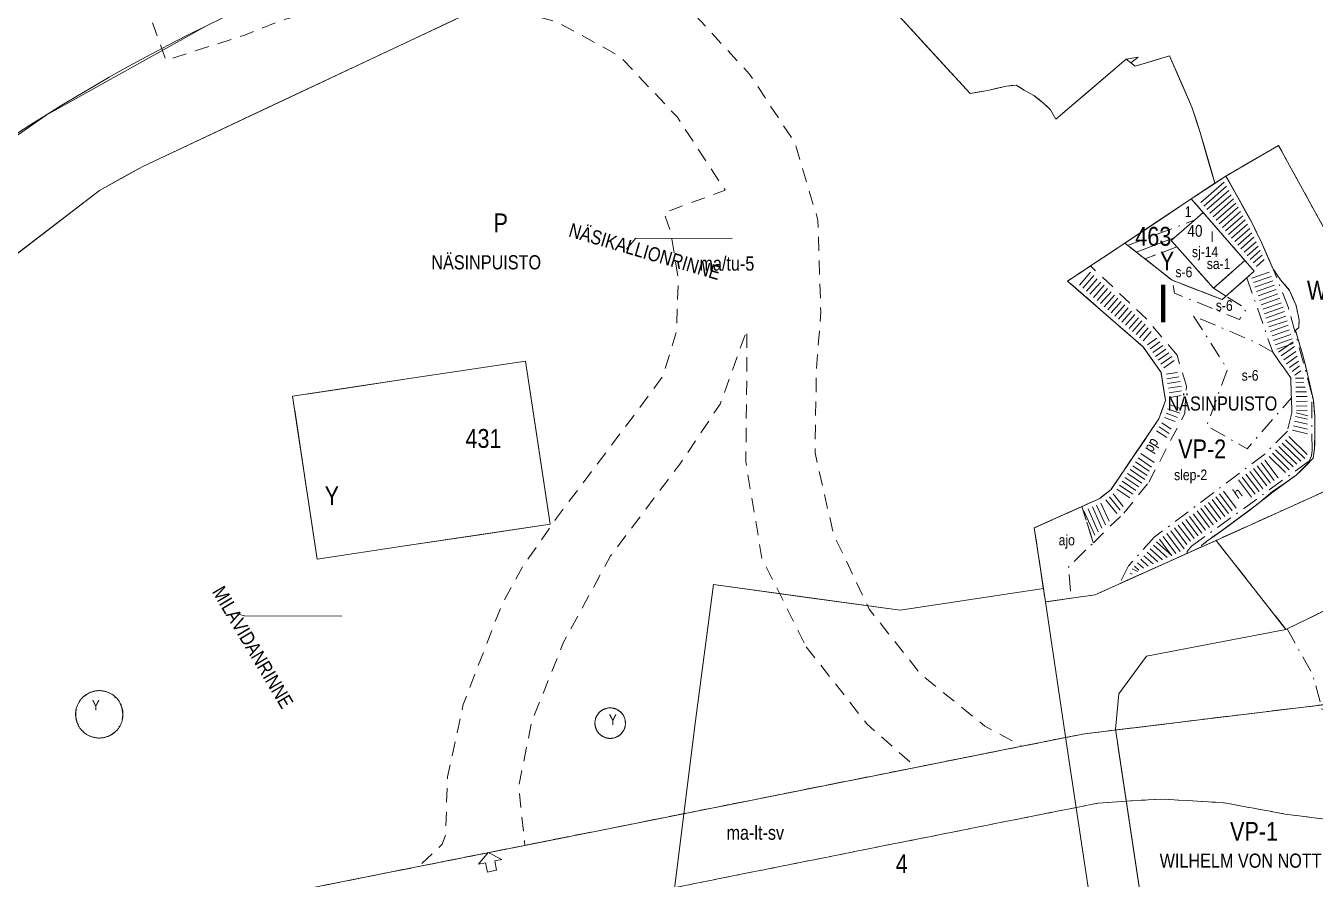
# Model space of a CAD drawing. Header units: metres. Extents: x 24485995 to 24488038, y 6819999 to 6822001.
# Drawn here: x 24486741.4 to 24487015, y 6821605.7 to 6821786.9 of the extents above; entities that cross this region are included whole.
import ezdxf

# ---------------------------------------------------------------- set-up
doc = ezdxf.new("R2010")
doc.units = ezdxf.units.M
for name, pattern in [('k10020', [0]), ('k10040', [10.3, 3.5, -1.5, 0.3, -1.5, 3.5]), ('k10050', [8, 3, -2, 3]), ('K10271', [0]), ('k10li0', [0]), ('k10rt0', [0]), ('k10vi1', [0]), ('Osoitus_AK', [0])]:
    doc.linetypes.add(name, pattern=pattern)
for name, color, linetype, lineweight in [('AK_AsemakaavaTeksti_Kadun_puistonnimi', 7, 'Continuous', 0), ('AK_AsemakaavaTeksti_Kaupunginosan_nimi', 7, 'Continuous', 0), ('AK_AsemakaavaTeksti_Korttelinumero', 7, 'Continuous', 0), ('AK_AsemakaavaViiva_Kaupunginosan_raja', 7, 'Continuous', 0), ('AK_JohdoillevarattuViiva', 7, 'Continuous', 0), ('AK_Kaavamerkinta_Kayttotarkoitusalue', 7, 'Continuous', 0), ('AK_KayttotarkoitusSymboliViiva_Liikennealueen_kuvio', 12, 'Continuous', 0), ('AK_KayttotarkoitusSymboliViiva_Rautatiealueen_kuvio', 14, 'Continuous', 0), ('AK_KayttotarkoitusSymboliViiva_Virkistysalueen_kuvio_murtoviiva', 7, 'Continuous', 0), ('AK_KayttotarkoitusViiva', 7, 'Continuous', 0), ('AK_LiikennointiSymboli_Ajoneuvoliittyma', 7, 'Continuous', 0), ('AK_LiikennointiViiva_Polkuviivoitus', 7, 'Continuous', 0), ('AK_MaanalainenkSymboli', 132, 'Continuous', 0), ('AK_MaanalainenkTeksti_Erityismaarays', 132, 'Continuous', 0), ('AK_MaanalainenkViiva_Alueenosan_raja', 132, 'Continuous', 0), ('AK_MaanalainenkViiva_Liikennealueen_kuvio', 132, 'Continuous', 0), ('AK_MaanalainenkViiva_Ohj_Alueenosan_raja', 132, 'Continuous', 0), ('AK_MuuAsemakaavaTeksti_Alueenosan_kayttotarkoitus', 7, 'Continuous', 0), ('AK_MuuAsemakaavaTeksti_Erityismaarays', 7, 'Continuous', 0), ('AK_MuuAsemakaavaViiva_alueenosan_raja', 7, 'Continuous', 0), ('AK_MuuAsemakaavaViiva_Merkinnan_Kohdistusnuoli', 7, 'Continuous', 0), ('AK_MuuAsemakaavaViiva_Ohj_alueenosan_raja', 7, 'Continuous', 0), ('AK_Poistettava_merkintä', 7, 'Continuous', 0), ('AK_RakennusalaTeksti_Kerrosala_tai_luku', 7, 'Continuous', 0), ('AK_RakennusalaTeksti_Rakennusoikeus', 7, 'Continuous', 0), ('AK_RakennusalaViiva_Rakennusalan_raja__I_', 7, 'Continuous', 0), ('AK_RakentaminenTeksti_Rakentamismaarays', 7, 'Continuous', 0), ('AK_Tontti_Sitova', 7, 'Continuous', 0), ('AK_Tonttinumero', 7, 'Continuous', 0)]:
    doc.layers.add(name, color=color, linetype=linetype, lineweight=lineweight)
doc.styles.add('ArialNarrow', font='ARIALN.TTF')

# ---------------------------------------------------------------- blocks, each defined once
blk = doc.blocks.new('K10620')
at = {"layer": 'AK_LiikennointiSymboli_Ajoneuvoliittyma', "color": 7, "linetype": 'Continuous', "lineweight": 13, "extrusion": (0, 0, -1), "flags": 128}
blk.add_lwpolyline([(0, 4), (-1, 4), (-1, 2), (-2.5, 2), (0, 0), (2.5, 2)], dxfattribs=at)
at = {"layer": 'AK_LiikennointiSymboli_Ajoneuvoliittyma', "color": 7, "linetype": 'Continuous', "lineweight": 13, "flags": 128}
for points in [[(0, 4), (-1, 4), (-1, 2), (-2.5, 2)], [(0, 0), (2.5, 2), (1, 2), (1, 4), (-1, 4), (-1, 2), (-2.5, 2), (0, 0)]]:
    blk.add_lwpolyline(points, dxfattribs=at)

msp = doc.modelspace()

# ---------------------------------------------------------------- linework, layer by layer
at = {"layer": 'AK_AsemakaavaViiva_Kaupunginosan_raja', "linetype": 'k10020', "lineweight": 9, "flags": 128}
for points in [[(24486926.94, 6821792.59), (24486925.13, 6821790.67), (24486941.79, 6821772.56), (24486945.55, 6821773.17), (24486949.51, 6821774.11), (24486951.53, 6821774.33), (24486953.26, 6821773.27), (24486955.3, 6821772.11), (24486957.5, 6821770.37), (24486958.84, 6821769.09), (24486959.96, 6821767.09), (24486974.92, 6821779.84), (24486976.79, 6821778.33), (24486984.1, 6821780.55), (24486988.85, 6821769.67), (24486990.63, 6821764.29), (24486992.51, 6821757.57), (24486993.73, 6821753.47), (24486996.06, 6821755.02)], [(24486990.96, 6821676.29), (24486990.91, 6821676.53), (24486992.03, 6821677.47), (24486993.79, 6821678.71), (24487000.66, 6821683.7), (24487003.92, 6821686.26), (24487007.18, 6821688.81), (24487009.08, 6821690.14), (24487010.98, 6821691.47), (24487012.05, 6821692.52), (24487013.12, 6821693.58), (24487014.61, 6821695.13), (24487014.9, 6821697.23), (24487014.93, 6821698.9), (24487014.97, 6821700.58), (24487014.95, 6821702.3), (24487014.94, 6821704.02), (24487014.78, 6821705.67), (24487014.63, 6821707.33), (24487014.07, 6821709.86), (24487012.93, 6821714.77), (24487012.35, 6821717.16), (24487010.84, 6821722.24), (24487011.53, 6821722.83), (24487011.6, 6821724.42), (24487010.95, 6821727.53), (24487009.58, 6821730.72), (24487007.68, 6821733), (24487006.11, 6821735.23), (24487004.9, 6821738.01), (24487003.69, 6821740.78), (24487001.41, 6821745.44), (24486999.19, 6821749.44), (24486996.97, 6821753.45), (24486996.06, 6821755.02)], [(24486990.96, 6821676.29), (24486993.98, 6821677.65)], [(24486993.98, 6821677.65), (24487008.81, 6821658.74)], [(24487008.81, 6821658.74), (24487023.24, 6821665.76), (24487046.64, 6821662.13)]]:
    msp.add_lwpolyline(points, dxfattribs=at)
at = {"layer": 'AK_JohdoillevarattuViiva', "linetype": 'Continuous', "lineweight": 5, "flags": 128}
msp.add_lwpolyline([(24486977.05, 6821738.85), (24486985.08, 6821741.88)], dxfattribs=at)
at = {"layer": 'AK_KayttotarkoitusSymboliViiva_Liikennealueen_kuvio', "linetype": 'k10li0', "lineweight": 9, "flags": 128}
msp.add_lwpolyline([(24486000, 6821425.5), (24486013.64, 6821432.86), (24486026.39, 6821439.34), (24486074.8, 6821463.81), (24486103.42, 6821474.35), (24486128.43, 6821478.08), (24486159.76, 6821481.54), (24486293.95, 6821504), (24486396.09, 6821520.99), (24486417.06, 6821526.92), (24486466.3, 6821543.03), (24486502.1, 6821560.78), (24486532.29, 6821578.99), (24486551.96, 6821590.85), (24486571.95, 6821608.72), (24486590.31, 6821626.51), (24486678.93, 6821714.91), (24486684.25, 6821720.11), (24486713.72, 6821745.61), (24486745.65, 6821767.96), (24486779.7, 6821786.92), (24486821.8, 6821807.61), (24486825.39, 6821809.37), (24486857.27, 6821830.05), (24486858.13, 6821835.47), (24486858.85, 6821840.03), (24486883.27, 6821853.63), (24486891.37, 6821858.14), (24486898.91, 6821862.34), (24486947.55, 6821888.24), (24486973.61, 6821901.12)], dxfattribs=at)
at = {"layer": 'AK_KayttotarkoitusSymboliViiva_Rautatiealueen_kuvio', "linetype": 'k10rt0', "lineweight": 9, "flags": 128}
for points in [[(24486973.7, 6821845.74), (24486938.55, 6821836.78), (24486920.72, 6821834.18), (24486912.18, 6821832.97), (24486900.85, 6821828.2), (24486884.76, 6821825.02), (24486869.56, 6821822.01), (24486849.09, 6821817.34), (24486825.39, 6821809.37), (24486821.8, 6821807.61), (24486779.7, 6821786.92), (24486745.65, 6821767.96), (24486713.72, 6821745.61), (24486684.25, 6821720.11), (24486678.93, 6821714.91), (24486590.31, 6821626.51), (24486571.95, 6821608.72), (24486551.96, 6821590.85), (24486532.29, 6821578.99), (24486502.1, 6821560.78), (24486466.3, 6821543.03), (24486417.06, 6821526.92), (24486396.09, 6821520.99), (24486293.95, 6821504), (24486159.76, 6821481.54), (24486128.43, 6821478.08), (24486103.42, 6821474.35), (24486074.8, 6821463.81), (24486026.39, 6821439.34), (24486013.64, 6821432.86), (24486000, 6821425.5)], [(24486005.99, 6821388.56), (24486010.04, 6821390.92), (24486024.96, 6821399.62), (24486023.84, 6821401.64), (24486054.41, 6821418.71), (24486086.96, 6821436.88), (24486131.08, 6821452.76), (24486158.37, 6821459.76), (24486200.61, 6821468.84), (24486278.07, 6821477.12), (24486359.02, 6821493.4), (24486401.29, 6821501.9), (24486425.53, 6821508.19), (24486468.82, 6821521.22), (24486475.52, 6821523.24), (24486515.4, 6821541.25), (24486514.25, 6821545.71), (24486520.1, 6821549.51), (24486546.33, 6821566.38), (24486550.86, 6821569.3), (24486566.1, 6821579.11), (24486567.98, 6821580.74), (24486585.54, 6821595.99), (24486602.26, 6821610.52), (24486654.72, 6821664.05), (24486688.28, 6821696.48), (24486716.53, 6821720.86), (24486757.01, 6821751.97), (24486766.05, 6821756.98), (24486821.8, 6821783.23), (24486839.63, 6821791.63), (24486894.17, 6821804.32), (24486913.05, 6821808.71), (24486973.74, 6821820.32)]]:
    msp.add_lwpolyline(points, dxfattribs=at)
at = {"layer": 'AK_KayttotarkoitusSymboliViiva_Virkistysalueen_kuvio_murtoviiva', "linetype": 'k10vi1', "lineweight": 9, "flags": 128}
for points in [[(24486604.22, 6821608.25), (24486632.16, 6821575.94), (24486662.06, 6821541.36), (24486673.43, 6821543.06), (24486685.97, 6821541.83), (24486753.88, 6821552.02), (24486821.79, 6821562.21), (24486874.85, 6821570.17), (24486879.11, 6821604.23), (24486883.38, 6821638.29), (24486887.34, 6821668.25), (24486907.13, 6821665.55), (24486926.92, 6821662.84), (24486957.33, 6821667.41), (24486956.36, 6821673.85), (24486955.39, 6821680.28), (24486962.34, 6821683.41), (24486969.29, 6821686.54), (24486970.49, 6821687.51), (24486971.69, 6821688.47), (24486976.77, 6821695.96), (24486981.85, 6821703.45), (24486982.56, 6821705.38), (24486983.26, 6821707.32), (24486982.78, 6821710.32), (24486982.3, 6821713.33), (24486980.4, 6821716.02), (24486978.5, 6821718.72), (24486970.49, 6821725.71), (24486962.48, 6821732.71), (24486968.54, 6821736.74), (24486974.61, 6821740.77), (24486981.66, 6821745.45), (24486988.72, 6821750.14), (24486993.73, 6821753.47), (24486993.12, 6821755.52), (24486991.57, 6821760.93), (24486990.63, 6821764.29), (24486989.74, 6821766.98), (24486988.85, 6821769.67), (24486986.47, 6821775.11), (24486984.1, 6821780.55), (24486980.45, 6821779.44), (24486976.79, 6821778.33), (24486975.86, 6821779.08), (24486977.44, 6821780.25), (24486974.92, 6821779.84), (24486967.44, 6821773.46), (24486959.96, 6821767.09), (24486959.4, 6821768.09), (24486958.84, 6821769.09), (24486958.17, 6821769.73), (24486957.5, 6821770.37), (24486956.4, 6821771.24), (24486955.3, 6821772.11), (24486953.26, 6821773.27), (24486952.39, 6821773.8), (24486951.53, 6821774.33), (24486950.52, 6821774.22), (24486949.51, 6821774.11), (24486947.53, 6821773.64), (24486945.55, 6821773.17), (24486943.67, 6821772.87), (24486941.79, 6821772.56), (24486933.46, 6821781.61), (24486925.13, 6821790.67), (24486926.04, 6821791.63), (24486926.94, 6821792.59), (24486919.99, 6821800.65), (24486913.05, 6821808.71), (24486903.61, 6821806.52), (24486894.17, 6821804.32), (24486866.9, 6821797.97), (24486839.63, 6821791.63), (24486830.71, 6821787.43), (24486821.8, 6821783.23), (24486793.92, 6821770.1), (24486766.05, 6821756.98), (24486761.53, 6821754.47), (24486757.01, 6821751.97), (24486736.77, 6821736.41), (24486716.53, 6821720.86), (24486702.4, 6821708.67), (24486688.28, 6821696.48), (24486671.5, 6821680.26), (24486654.72, 6821664.05), (24486628.49, 6821637.28), (24486604.36, 6821612.66)], [(24486964.74, 6821730.74), (24486978.5, 6821718.72), (24486982.3, 6821713.33), (24486983.26, 6821707.32), (24486981.85, 6821703.45), (24486971.69, 6821688.47), (24486969.29, 6821686.54), (24486965.49, 6821684.83), (24486955.39, 6821680.28), (24486957.75, 6821664.58), (24486968.32, 6821666.12), (24486990.96, 6821676.29), (24486990.91, 6821676.53), (24486992.03, 6821677.47), (24486992.85, 6821678.05), (24486993.79, 6821678.71), (24487002.75, 6821685.34), (24487005.96, 6821688.06), (24487008.13, 6821689.48), (24487005.55, 6821687.53), (24487010.98, 6821691.47), (24487014.61, 6821695.13), (24487014.75, 6821696.18), (24487014.9, 6821697.23), (24487014.92, 6821698.06), (24487014.97, 6821700.58), (24487014.94, 6821704.02), (24487014.78, 6821705.67), (24487014.63, 6821707.33), (24487014.07, 6821709.86), (24487013.51, 6821712.39), (24487012.35, 6821717.16), (24487010.84, 6821722.24), (24487011.53, 6821722.83), (24487011.55, 6821723.35), (24487011.6, 6821724.42), (24487010.95, 6821727.53), (24487009.58, 6821730.72), (24487007.68, 6821733), (24487006.11, 6821735.23), (24487005.27, 6821737.16), (24487004.29, 6821739.4), (24487003.69, 6821740.78), (24487002.55, 6821743.11), (24487001.41, 6821745.44), (24487000.3, 6821747.44), (24486999.19, 6821749.44), (24486996.06, 6821755.02), (24486988.72, 6821750.14), (24487002.09, 6821734.8), (24486995.29, 6821728.77), (24486984.68, 6821732.88), (24486974.61, 6821740.77), (24486964.98, 6821734.37)], [(24486800.95, 6821708.73), (24486809.89, 6821710.07), (24486821.8, 6821711.86), (24486834.61, 6821713.78), (24486847.43, 6821715.7), (24486850.03, 6821698.4), (24486852.63, 6821681.09), (24486837.21, 6821678.78), (24486821.8, 6821676.47), (24486803.18, 6821673.68), (24486800.58, 6821690.98), (24486798.43, 6821705.32)], [(24486973.06, 6821634.58), (24486996.34, 6821479.81), (24487058.92, 6821489.49), (24487055.76, 6821509.94), (24487060.71, 6821510.7), (24487057.66, 6821530.47), (24487047.55, 6821528.91), (24487028.58, 6821535.46), (24487028.24, 6821534.45), (24487025.96, 6821535.27), (24487026.32, 6821536.24), (24487013.52, 6821540.66), (24487013.55, 6821542.33), (24487013.87, 6821563.01), (24487019.39, 6821568.22), (24487033.59, 6821581.61), (24487057.08, 6821573.07), (24487065.94, 6821587.36), (24487062.12, 6821613.74), (24487060.53, 6821619.61), (24487045.18, 6821652.74), (24487046.64, 6821662.13), (24487023.24, 6821665.76), (24487008.81, 6821658.74), (24486979.2, 6821653.08), (24486973.32, 6821645.09), (24486972.9, 6821640.53)]]:
    msp.add_lwpolyline(points, dxfattribs=at)
at = {"layer": 'AK_KayttotarkoitusViiva', "linetype": 'Continuous', "lineweight": 20, "flags": 128}
for points in [[(24486602.26, 6821610.52), (24486654.72, 6821664.05), (24486688.28, 6821696.48), (24486716.53, 6821720.86), (24486757.01, 6821751.97), (24486766.05, 6821756.98), (24486821.8, 6821783.23), (24486839.63, 6821791.63), (24486894.17, 6821804.32), (24486913.05, 6821808.71)], [(24486913.05, 6821808.71), (24486926.94, 6821792.59), (24486925.13, 6821790.67), (24486941.79, 6821772.56), (24486945.55, 6821773.17), (24486949.51, 6821774.11), (24486951.53, 6821774.33), (24486953.26, 6821773.27), (24486955.3, 6821772.11), (24486957.5, 6821770.37), (24486958.84, 6821769.09), (24486959.96, 6821767.09), (24486974.92, 6821779.84), (24486976.79, 6821778.33), (24486984.1, 6821780.55), (24486988.85, 6821769.67), (24486990.63, 6821764.29), (24486992.51, 6821757.57), (24486993.73, 6821753.47)], [(24487031.97, 6821694.82), (24487024.61, 6821729.85), (24487007.25, 6821761.52), (24486996.06, 6821755.02)], [(24486990.96, 6821676.29), (24486990.91, 6821676.53), (24486992.03, 6821677.47), (24486995.55, 6821679.96), (24487000.66, 6821683.7), (24487007.18, 6821688.81), (24487010.98, 6821691.47), (24487013.12, 6821693.58), (24487014.61, 6821695.13), (24487014.9, 6821697.23), (24487014.97, 6821700.58), (24487014.94, 6821704.02), (24487014.63, 6821707.33), (24487013.51, 6821712.39), (24487012.35, 6821717.16), (24487010.84, 6821722.24), (24487011.53, 6821722.83), (24487011.6, 6821724.42), (24487010.95, 6821727.53), (24487009.58, 6821730.72), (24487007.68, 6821733), (24487006.11, 6821735.23), (24487003.69, 6821740.78), (24487001.41, 6821745.44), (24486996.97, 6821753.45), (24486996.06, 6821755.02)], [(24486996.06, 6821755.02), (24486993.73, 6821753.47)], [(24486993.73, 6821753.47), (24486988.72, 6821750.14)], [(24486988.72, 6821750.14), (24486974.61, 6821740.77)], [(24486974.61, 6821740.77), (24486984.68, 6821732.88), (24486995.29, 6821728.77), (24487002.09, 6821734.8), (24486988.72, 6821750.14)], [(24486957.33, 6821667.41), (24486955.39, 6821680.28), (24486969.29, 6821686.54), (24486971.69, 6821688.47), (24486981.85, 6821703.45), (24486983.26, 6821707.32), (24486982.3, 6821713.33), (24486978.5, 6821718.72), (24486962.48, 6821732.71), (24486974.61, 6821740.77)], [(24486803.18, 6821673.68), (24486821.8, 6821676.47), (24486852.63, 6821681.09), (24486847.43, 6821715.7), (24486821.8, 6821711.86), (24486797.99, 6821708.28), (24486803.18, 6821673.68)], [(24486993.98, 6821677.65), (24487031.97, 6821694.82)], [(24486990.96, 6821676.29), (24486993.98, 6821677.65)], [(24486993.98, 6821677.65), (24487008.81, 6821658.74)], [(24486990.96, 6821676.29), (24486988.42, 6821675.15), (24486968.32, 6821666.12), (24486957.75, 6821664.58)], [(24486874.85, 6821570.17), (24486883.38, 6821638.29), (24486887.34, 6821668.25), (24486926.92, 6821662.84), (24486957.33, 6821667.41)], [(24486957.33, 6821667.41), (24486957.75, 6821664.58)], [(24486874.85, 6821570.17), (24486892.7, 6821572.85), (24486970.05, 6821530.98), (24486977.67, 6821532.12), (24486962.55, 6821632.64), (24486957.75, 6821664.58)], [(24487008.81, 6821658.74), (24487023.24, 6821665.76), (24487046.64, 6821662.13)], [(24486996.34, 6821479.81), (24486972.62, 6821637.54), (24486973.32, 6821645.09), (24486979.2, 6821653.08), (24487008.81, 6821658.74)]]:
    msp.add_lwpolyline(points, dxfattribs=at)
at = {"layer": 'AK_KayttotarkoitusViiva', "linetype": 'Continuous', "lineweight": 20}
msp.add_arc((24486947.31, 6821445.85), 380.03, 116.1705, 134.9281, dxfattribs=at)
at = {"layer": 'AK_LiikennointiViiva_Polkuviivoitus', "linetype": 'Continuous', "lineweight": 0, "flags": 128}
for points in [[(24486990.71, 6821749.38), (24486995.68, 6821753.72)], [(24486991.36, 6821748.63), (24486996.19, 6821752.84)], [(24486992.02, 6821747.88), (24486996.69, 6821751.94)], [(24486992.68, 6821747.12), (24486997.18, 6821751.05)], [(24486993.34, 6821746.37), (24486997.68, 6821750.15)], [(24486993.99, 6821745.61), (24486998.18, 6821749.26)], [(24486994.65, 6821744.86), (24486998.67, 6821748.37)], [(24486995.31, 6821744.11), (24486999.17, 6821747.47)], [(24486995.96, 6821743.35), (24486999.66, 6821746.58)], [(24486996.62, 6821742.6), (24487000.16, 6821745.68)], [(24486997.28, 6821741.85), (24487000.66, 6821744.79)], [(24486997.93, 6821741.09), (24487001.11, 6821743.86)], [(24486998.59, 6821740.34), (24487001.56, 6821742.93)], [(24486999.25, 6821739.58), (24487002.02, 6821742)], [(24486999.91, 6821738.83), (24487002.47, 6821741.07)], [(24487000.56, 6821738.08), (24487002.93, 6821740.14)], [(24487001.22, 6821737.32), (24487003.35, 6821739.18)], [(24487001.88, 6821736.57), (24487003.77, 6821738.22)], [(24487002.53, 6821735.82), (24487004.19, 6821737.26)], [(24486964.96, 6821731.87), (24486967.32, 6821734.57)], [(24486965.72, 6821731.21), (24486968.05, 6821733.88)], [(24486966.47, 6821730.56), (24486968.77, 6821733.19)], [(24486967.22, 6821729.9), (24486969.5, 6821732.51)], [(24487001.58, 6821733.34), (24487005.28, 6821734.63)], [(24487001.91, 6821732.4), (24487005.64, 6821733.7)], [(24487002.24, 6821731.45), (24487006.01, 6821732.77)], [(24486967.98, 6821729.24), (24486970.23, 6821731.82)], [(24486968.73, 6821728.58), (24486970.95, 6821731.13)], [(24486969.48, 6821727.92), (24486971.68, 6821730.44)], [(24486970.23, 6821727.27), (24486972.41, 6821729.75)], [(24487002.57, 6821730.51), (24487006.38, 6821731.84)], [(24487002.9, 6821729.56), (24487006.74, 6821730.91)], [(24487003.23, 6821728.62), (24487007.11, 6821729.98)], [(24486970.99, 6821726.61), (24486973.13, 6821729.07)], [(24486971.74, 6821725.95), (24486973.86, 6821728.38)], [(24486972.49, 6821725.29), (24486974.59, 6821727.69)], [(24486973.25, 6821724.63), (24486975.32, 6821727)], [(24487003.56, 6821727.68), (24487007.48, 6821729.05)], [(24487003.89, 6821726.73), (24487007.84, 6821728.11)], [(24487004.22, 6821725.79), (24487008.21, 6821727.18)], [(24486974, 6821723.98), (24486976.04, 6821726.31)], [(24486974.75, 6821723.32), (24486976.77, 6821725.63)], [(24486975.5, 6821722.66), (24486977.5, 6821724.94)], [(24486976.26, 6821722), (24486978.22, 6821724.25)], [(24487004.55, 6821724.84), (24487008.53, 6821726.23)], [(24487004.88, 6821723.9), (24487008.79, 6821725.27)], [(24487005.2, 6821722.96), (24487009.05, 6821724.3)], [(24486977.01, 6821721.34), (24486978.92, 6821723.53)], [(24486977.76, 6821720.69), (24486979.57, 6821722.75)], [(24486978.52, 6821720.03), (24486980.22, 6821721.97)], [(24487005.53, 6821722.01), (24487009.31, 6821723.33)], [(24487005.86, 6821721.07), (24487009.58, 6821722.36)], [(24487006.19, 6821720.12), (24487009.84, 6821721.4)], [(24486979.4, 6821719.17), (24486981.38, 6821720.57)], [(24486979.98, 6821718.35), (24486982.03, 6821719.8)], [(24486980.55, 6821717.53), (24486982.67, 6821719.03)], [(24487006.52, 6821719.18), (24487010.1, 6821720.43)], [(24487006.85, 6821718.24), (24487010.37, 6821719.46)], [(24487007.22, 6821717.63), (24487010.33, 6821719.82)], [(24487007.8, 6821716.81), (24487010.61, 6821718.79)], [(24486981.13, 6821716.72), (24486983.32, 6821718.26)], [(24486981.71, 6821715.9), (24486983.96, 6821717.49)], [(24486982.28, 6821715.08), (24486984.61, 6821716.72)], [(24487008.38, 6821715.99), (24487010.89, 6821717.77)], [(24487008.95, 6821715.17), (24487011.17, 6821716.74)], [(24486982.86, 6821714.27), (24486985.06, 6821715.82)], [(24486983.37, 6821712.94), (24486985.77, 6821713.32)], [(24487009.53, 6821714.36), (24487011.45, 6821715.71)], [(24487010.11, 6821713.54), (24487011.72, 6821714.68)], [(24487010.68, 6821712.72), (24487012, 6821713.66)], [(24486983.53, 6821711.95), (24486986.06, 6821712.36)], [(24486983.69, 6821710.96), (24486986.35, 6821711.39)], [(24486983.85, 6821709.97), (24486986.64, 6821710.43)], [(24487010.86, 6821712.06), (24487012.6, 6821712.1)], [(24487010.9, 6821711.17), (24487012.64, 6821711.21)], [(24486984.01, 6821708.99), (24486986.66, 6821709.41)], [(24486984.17, 6821708), (24486986.6, 6821708.39)], [(24487010.92, 6821710.17), (24487012.91, 6821710.21)], [(24487010.94, 6821709.17), (24487013.18, 6821709.22)], [(24487010.96, 6821708.17), (24487013.33, 6821708.22)], [(24486983.7, 6821705.59), (24486986.27, 6821704.66)], [(24486984.04, 6821706.53), (24486986.45, 6821705.65)], [(24487010.98, 6821707.17), (24487013.33, 6821707.22)], [(24487011, 6821706.17), (24487013.33, 6821706.22)], [(24487011.02, 6821705.17), (24487013.33, 6821705.22)], [(24486982.48, 6821702.6), (24486984.47, 6821701.25)], [(24486983.01, 6821703.72), (24486985.33, 6821702.87)], [(24486983.36, 6821704.65), (24486985.8, 6821703.76)], [(24487010.63, 6821702.97), (24487013.36, 6821702.33)], [(24487010.86, 6821703.94), (24487013.36, 6821703.36)], [(24487010.97, 6821704.7), (24487013.46, 6821704.11)], [(24486981.36, 6821700.94), (24486983.54, 6821699.46)], [(24486981.92, 6821701.77), (24486984.01, 6821700.36)], [(24487009.41, 6821699.73), (24487013.33, 6821695.91)], [(24487010.18, 6821701.02), (24487013.36, 6821700.27)], [(24487010.41, 6821701.99), (24487013.36, 6821701.3)], [(24487006.62, 6821696.87), (24487010.33, 6821693.26)], [(24487007.32, 6821697.58), (24487011.15, 6821693.85)], [(24487008.01, 6821698.3), (24487011.97, 6821694.45)], [(24487008.71, 6821699.02), (24487012.79, 6821695.04)], [(24486976.87, 6821694.32), (24486979.79, 6821692.34)], [(24486977.43, 6821695.15), (24486980.26, 6821693.23)], [(24486978.03, 6821696.08), (24486980.86, 6821694.16)], [(24487003.53, 6821694.11), (24487006.34, 6821690.38)], [(24487004.33, 6821694.71), (24487007.14, 6821690.96)], [(24487005.22, 6821695.43), (24487008.68, 6821692.06)], [(24487005.92, 6821696.15), (24487009.51, 6821692.66)], [(24486975.18, 6821691.84), (24486978.23, 6821689.78)], [(24486975.74, 6821692.67), (24486978.86, 6821690.56)], [(24486976.31, 6821693.5), (24486979.33, 6821691.45)], [(24487000.33, 6821691.7), (24487003.1, 6821688.03)], [(24487001.13, 6821692.31), (24487003.91, 6821688.61)], [(24487001.93, 6821692.91), (24487004.72, 6821689.2)], [(24487002.73, 6821693.51), (24487005.53, 6821689.79)], [(24486972.94, 6821688.53), (24486975.7, 6821686.65)], [(24486973.5, 6821689.36), (24486976.34, 6821687.43)], [(24486974.06, 6821690.19), (24486976.97, 6821688.21)], [(24486974.62, 6821691.01), (24486977.6, 6821688.99)], [(24486998.73, 6821690.5), (24487001.48, 6821686.85)], [(24486999.53, 6821691.1), (24487002.29, 6821687.44)], [(24486970.56, 6821686.28), (24486972.9, 6821683.38)], [(24486971.34, 6821686.91), (24486973.62, 6821684.08)], [(24486972.12, 6821687.54), (24486974.28, 6821684.86)], [(24486993.14, 6821686.3), (24486995.81, 6821682.74)], [(24486993.94, 6821686.9), (24486996.62, 6821683.33)], [(24486994.74, 6821687.5), (24486997.43, 6821683.91)], [(24486995.54, 6821688.1), (24486998.24, 6821684.5)], [(24486965.9, 6821683.91), (24486968.23, 6821678.74)], [(24486966.81, 6821684.32), (24486968.99, 6821679.49)], [(24486967.72, 6821684.74), (24486969.75, 6821680.23)], [(24486968.63, 6821685.15), (24486970.51, 6821680.97)], [(24486969.55, 6821685.56), (24486971.28, 6821681.71)], [(24486989.14, 6821683.29), (24486991.77, 6821679.8)], [(24486989.94, 6821683.89), (24486992.58, 6821680.39)], [(24486990.74, 6821684.49), (24486993.39, 6821680.97)], [(24486991.54, 6821685.09), (24486994.2, 6821681.56)], [(24486992.34, 6821685.69), (24486995.01, 6821682.15)], [(24486985.95, 6821680.89), (24486988.53, 6821677.45)], [(24486986.75, 6821681.49), (24486989.34, 6821678.04)], [(24486987.54, 6821682.09), (24486990.15, 6821678.62)], [(24486988.34, 6821682.69), (24486990.96, 6821679.21)], [(24486981.95, 6821677.88), (24486984.52, 6821674.47)], [(24486982.75, 6821678.48), (24486985.45, 6821674.89)], [(24486983.55, 6821679.08), (24486986.39, 6821675.31)], [(24486984.35, 6821679.68), (24486987.24, 6821675.84)], [(24486985.15, 6821680.28), (24486987.8, 6821676.76)], [(24486979.33, 6821675.13), (24486981.59, 6821673.09)], [(24486980, 6821675.87), (24486982.59, 6821673.54)], [(24486980.67, 6821676.61), (24486983.59, 6821673.98)], [(24486981.34, 6821677.36), (24486984.58, 6821674.43)], [(24486976.65, 6821672.16), (24486977.61, 6821671.3)], [(24486977.32, 6821672.9), (24486978.6, 6821671.74)], [(24486977.99, 6821673.64), (24486979.6, 6821672.19)], [(24486978.66, 6821674.39), (24486980.6, 6821672.64)], [(24486975.75, 6821670.72), (24486976.19, 6821670.5)], [(24486976.19, 6821671.61), (24486977.38, 6821671.03)]]:
    msp.add_lwpolyline(points, dxfattribs=at)
at = {"layer": 'AK_MaanalainenkViiva_Alueenosan_raja', "linetype": 'k10040', "lineweight": 5, "flags": 128}
for points in [[(24486952.76, 6821633.94), (24486966.02, 6821636.58), (24487028.3, 6821644.15), (24487095.17, 6821660.26), (24487151.01, 6821677.04), (24487205.93, 6821696.63), (24487242.9, 6821711.53), (24487248.69, 6821697.17), (24487264.68, 6821703.77), (24487318.47, 6821729.28), (24487371, 6821757.57), (24487391.87, 6821769.76), (24487412.75, 6821782.34), (24487433.93, 6821795.31), (24487569.85, 6821878.71), (24487620.54, 6821910.99), (24487758.48, 6821995.64), (24487765.61, 6822000)], [(24486000, 6821441.04), (24486006.51, 6821441.62), (24486037.68, 6821445.26), (24486068.74, 6821449.73), (24486099.77, 6821455.06), (24486440.31, 6821518.29), (24486475.16, 6821526.46), (24486665.2, 6821561.75), (24486731, 6821589.69), (24486824.72, 6821608.39), (24486847.29, 6821612.89), (24486930.27, 6821629.45), (24486952.76, 6821633.94)]]:
    msp.add_lwpolyline(points, dxfattribs=at)
at = {"layer": 'AK_MaanalainenkViiva_Liikennealueen_kuvio', "linetype": 'k10li0', "lineweight": 5, "flags": 128}
for points in [[(24487765.61, 6822000), (24487758.48, 6821995.64), (24487620.54, 6821910.99), (24487569.85, 6821878.71), (24487433.93, 6821795.31), (24487412.75, 6821782.34), (24487391.87, 6821769.76), (24487371, 6821757.57), (24487318.47, 6821729.28), (24487264.68, 6821703.77), (24487248.69, 6821697.17), (24487242.9, 6821711.53), (24487205.93, 6821696.63), (24487151.01, 6821677.04), (24487095.17, 6821660.26), (24487028.3, 6821644.15), (24486966.02, 6821636.58), (24486952.76, 6821633.94)], [(24486952.76, 6821633.94), (24486930.27, 6821629.45), (24486847.29, 6821612.89), (24486824.72, 6821608.39), (24486731, 6821589.69), (24486665.2, 6821561.75), (24486475.16, 6821526.46), (24486440.31, 6821518.29), (24486099.77, 6821455.06), (24486068.74, 6821449.73), (24486037.68, 6821445.26), (24486006.51, 6821441.62), (24486000, 6821441.04)]]:
    msp.add_lwpolyline(points, dxfattribs=at)
at = {"layer": 'AK_MaanalainenkViiva_Ohj_Alueenosan_raja', "linetype": 'k10050', "lineweight": 5, "flags": 128}
for points in [[(24486000, 6821425.97), (24486008.05, 6821426.7), (24486039.62, 6821430.38), (24486071.08, 6821434.92), (24486102.41, 6821440.3), (24486443.39, 6821503.6), (24486478.24, 6821511.77), (24486674.94, 6821548.3), (24486691.18, 6821553.21), (24486705.96, 6821561.55), (24486712.48, 6821565.79), (24486719.36, 6821569.4), (24486726.55, 6821572.35), (24486733.94, 6821574.98), (24486968.95, 6821621.87), (24486982.25, 6821622.73), (24486995.56, 6821621.94), (24487008.67, 6821619.54), (24487026, 6821617.27), (24487043.38, 6821619), (24487079.62, 6821627.51), (24487115.58, 6821637.16), (24487158.18, 6821646.89), (24487215.02, 6821667.03), (24487270.76, 6821690.06), (24487325.24, 6821715.89), (24487378.34, 6821744.48), (24487399.52, 6821756.86), (24487420.53, 6821769.52), (24487441.77, 6821782.52), (24487577.8, 6821865.99), (24487628.49, 6821898.27), (24487766.31, 6821982.85), (24487783.59, 6821993.41), (24487794.58, 6822000)], [(24486712.48, 6821565.79), (24486719.36, 6821569.4), (24486726.55, 6821572.35), (24486733.94, 6821574.98), (24486968.95, 6821621.87), (24486982.25, 6821622.73), (24486995.56, 6821621.94), (24487008.67, 6821619.54), (24487026, 6821617.27), (24487043.38, 6821619), (24487079.62, 6821627.51), (24487115.58, 6821637.16), (24487158.18, 6821646.89), (24487215.02, 6821667.03), (24487270.76, 6821690.06), (24487325.24, 6821715.89), (24487378.34, 6821744.48), (24487399.52, 6821756.86), (24487420.53, 6821769.52), (24487441.77, 6821782.52), (24487577.8, 6821865.99), (24487628.49, 6821898.27), (24487766.31, 6821982.85), (24487783.59, 6821993.41), (24487794.58, 6822000)], [(24487765.61, 6822000), (24487758.48, 6821995.64), (24487620.54, 6821910.99), (24487569.85, 6821878.71), (24487433.93, 6821795.31), (24487412.75, 6821782.34), (24487391.87, 6821769.76), (24487371, 6821757.57), (24487318.47, 6821729.28), (24487264.68, 6821703.77), (24487248.69, 6821697.17), (24487242.9, 6821711.53), (24487205.93, 6821696.63), (24487151.01, 6821677.04), (24487095.17, 6821660.26), (24487028.3, 6821644.15), (24486966.02, 6821636.58), (24486952.76, 6821633.94), (24486930.27, 6821629.45), (24486847.29, 6821612.89)], [(24486907, 6821655.06), (24486919.85, 6821638.7), (24486930.27, 6821629.45), (24486952.76, 6821633.94), (24486944.92, 6821638.22), (24486931.34, 6821649.16), (24486920.38, 6821663.03), (24486912.77, 6821678.98), (24486908.86, 6821696.26), (24486909.15, 6821713.47), (24486910.08, 6821726.19), (24486909.49, 6821745.66), (24486904.6, 6821762.02), (24486894.91, 6821776.73), (24486882.84, 6821789.83), (24486868.13, 6821799.88), (24486851.55, 6821806.39), (24486835.52, 6821808.8), (24486825.39, 6821809.37), (24486801.45, 6821800.31), (24486776.29, 6821792.82), (24486767.3, 6821790.14), (24486771.12, 6821779.6), (24486787.84, 6821784.96), (24486796.17, 6821788.29), (24486810.4, 6821791.59), (24486824.96, 6821792.7), (24486839.6, 6821791.57), (24486854.05, 6821787.78), (24486867.33, 6821780.53), (24486879.58, 6821767.58), (24486889.77, 6821752.03), (24486876.8, 6821747.19), (24486878.17, 6821743.29), (24486879.86, 6821733.28), (24486879.44, 6821721.91), (24486876.53, 6821712.41), (24486868.94, 6821702.22), (24486854.15, 6821682.59), (24486846.87, 6821672.13), (24486842.39, 6821664.02), (24486834.21, 6821642.79), (24486830.86, 6821627.43), (24486830.45, 6821615.15), (24486829.74, 6821613.12), (24486824.72, 6821608.39), (24486847.29, 6821612.89), (24486845.96, 6821625.24), (24486848.66, 6821638.92), (24486855.5, 6821656.02), (24486865.49, 6821674.37), (24486880.15, 6821693.82), (24486888.73, 6821706.6), (24486894.41, 6821722.38), (24486894.41, 6821713.97), (24486894.16, 6821694.37), (24486897.61, 6821673.79), (24486907, 6821655.06)], [(24486847.29, 6821612.89), (24486824.72, 6821608.39), (24486731, 6821589.69), (24486665.2, 6821561.75), (24486475.16, 6821526.46), (24486440.31, 6821518.29), (24486099.77, 6821455.06), (24486068.74, 6821449.73), (24486037.68, 6821445.26), (24486006.51, 6821441.62), (24486000, 6821441.04)]]:
    msp.add_lwpolyline(points, dxfattribs=at)
at = {"layer": 'AK_MuuAsemakaavaViiva_alueenosan_raja', "linetype": 'k10040', "lineweight": 5, "flags": 128}
for points in [[(24486990.91, 6821676.53), (24486990.96, 6821676.29), (24486993.98, 6821677.65), (24487031.97, 6821694.82), (24487024.61, 6821729.85), (24487007.25, 6821761.52), (24486996.06, 6821755.02), (24486996.97, 6821753.45), (24487001.41, 6821745.44), (24487003.69, 6821740.78), (24487006.11, 6821735.23), (24487007.68, 6821733), (24487009.58, 6821730.72), (24487010.95, 6821727.53), (24487011.6, 6821724.42), (24487011.53, 6821722.83), (24487010.84, 6821722.24), (24487012.35, 6821717.16), (24487013.51, 6821712.39), (24487014.63, 6821707.33), (24487014.94, 6821704.02), (24487014.97, 6821700.58), (24487014.9, 6821697.23), (24487014.61, 6821695.13), (24487013.12, 6821693.58), (24487010.98, 6821691.47), (24487007.18, 6821688.81), (24487000.66, 6821683.7), (24486995.55, 6821679.96), (24486992.03, 6821677.47), (24486990.91, 6821676.53)], [(24486955.39, 6821680.28), (24486957.33, 6821667.41), (24486957.75, 6821664.58), (24486968.32, 6821666.12), (24486988.42, 6821675.15), (24486990.96, 6821676.29), (24486990.91, 6821676.53), (24486992.03, 6821677.47), (24486995.55, 6821679.96), (24487000.66, 6821683.7), (24487007.18, 6821688.81), (24487010.98, 6821691.47), (24487013.12, 6821693.58), (24487014.61, 6821695.13), (24487014.9, 6821697.23), (24487014.97, 6821700.58), (24487014.94, 6821704.02), (24487014.63, 6821707.33), (24487013.51, 6821712.39), (24487012.35, 6821717.16), (24487010.84, 6821722.24), (24487011.53, 6821722.83), (24487011.6, 6821724.42), (24487010.95, 6821727.53), (24487009.58, 6821730.72), (24487007.68, 6821733), (24487006.11, 6821735.23), (24487003.69, 6821740.78), (24487001.41, 6821745.44), (24486996.97, 6821753.45), (24486996.06, 6821755.02), (24486988.72, 6821750.14), (24487002.09, 6821734.8), (24486995.29, 6821728.77), (24486984.68, 6821732.88), (24486974.61, 6821740.77), (24486962.48, 6821732.71), (24486978.5, 6821718.72), (24486982.3, 6821713.33), (24486983.26, 6821707.32), (24486981.85, 6821703.45), (24486971.69, 6821688.47), (24486969.29, 6821686.54), (24486955.39, 6821680.28)], [(24486996.06, 6821755.02), (24486988.72, 6821750.14)], [(24486996.97, 6821753.45), (24486996.06, 6821755.02)], [(24487001.41, 6821745.44), (24486996.97, 6821753.45)], [(24486988.72, 6821750.14), (24487002.09, 6821734.8)], [(24486985.66, 6821739.96), (24486993.43, 6821731.18), (24487000.1, 6821737.08), (24486991.24, 6821747.25), (24486989.41, 6821745.66), (24486984.44, 6821741.33), (24486985.66, 6821739.96)], [(24486985.66, 6821739.96), (24486984.44, 6821741.33), (24486989.41, 6821745.66), (24486975.21, 6821740.29), (24486978.9, 6821737.41), (24486985.66, 6821739.96)], [(24487003.69, 6821740.78), (24487001.41, 6821745.44)], [(24487006.11, 6821735.23), (24487003.69, 6821740.78)], [(24486985.66, 6821739.96), (24486978.9, 6821737.41), (24486984.68, 6821732.88), (24486995.29, 6821728.77), (24486996.11, 6821729.49), (24486993.43, 6821731.18), (24486985.66, 6821739.96)], [(24487009.34, 6821727.04), (24487006.11, 6821735.23)], [(24486996.11, 6821729.49), (24486995.29, 6821728.77), (24486984.68, 6821732.88), (24486985.18, 6821730.14), (24486998.95, 6821724.53), (24487000.37, 6821726.8), (24486996.11, 6821729.49)], [(24487002.09, 6821734.8), (24487000.5, 6821733.39)], [(24487000.5, 6821733.39), (24487006.02, 6821717.6)], [(24487014.33, 6821708.7), (24487009.34, 6821727.04)], [(24486989.21, 6821725.29), (24486996.39, 6821714), (24486991.98, 6821701.96), (24487000.57, 6821697.1), (24487009.96, 6821707.9), (24487009.88, 6821712.13), (24487006.02, 6821717.6), (24487002.41, 6821719.7), (24486989.21, 6821725.29)], [(24486993.98, 6821677.65), (24487001.4, 6821668.19), (24487008.81, 6821658.74), (24487023.24, 6821665.76), (24487038.68, 6821673.23), (24487061.47, 6821684.26), (24487099.7, 6821702.76), (24487094.81, 6821723.22), (24487044.4, 6821700.44), (24486993.98, 6821677.65)], [(24487006.02, 6821717.6), (24487009.88, 6821712.13)], [(24487009.88, 6821712.13), (24487009.96, 6821707.9)], [(24487009.96, 6821707.9), (24487010.03, 6821704.75)], [(24487014.34, 6821696.8), (24487014.33, 6821708.7)], [(24487010.03, 6821704.75), (24487009.12, 6821700.87)], [(24487009.12, 6821700.87), (24487004.37, 6821696)], [(24487014.22, 6821695.58), (24487014.34, 6821696.8)], [(24487004.37, 6821696), (24486980.85, 6821678.3)], [(24486988.77, 6821676.39), (24487013.72, 6821694.5)], [(24487013.72, 6821694.5), (24487014.22, 6821695.58)], [(24486965.49, 6821684.83), (24486955.39, 6821680.28), (24486957.33, 6821667.41), (24486957.75, 6821664.58), (24486963.22, 6821665.38), (24486962.65, 6821671.99), (24486967.94, 6821677.15), (24486965.49, 6821684.83)], [(24486980.85, 6821678.3), (24486975.38, 6821672.24)], [(24486973.53, 6821668.46), (24486987.85, 6821674.9)], [(24486987.82, 6821675.28), (24486988.77, 6821676.39)], [(24486987.85, 6821674.9), (24486987.82, 6821675.28)], [(24486975.38, 6821672.24), (24486973.53, 6821668.46)], [(24487045.29, 6821653.46), (24487046.64, 6821662.13), (24487034.94, 6821663.94), (24487023.24, 6821665.76), (24487009.05, 6821658.85)], [(24487009.05, 6821658.85), (24487011.79, 6821653.93), (24487014.53, 6821649.01), (24487016.09, 6821643.24), (24487017.65, 6821637.46), (24487026.61, 6821638.14), (24487035.58, 6821638.83), (24487036.79, 6821652.13)]]:
    msp.add_lwpolyline(points, dxfattribs=at)
at = {"layer": 'AK_MuuAsemakaavaViiva_alueenosan_raja', "linetype": 'k10040', "lineweight": 5}
for centre, radius, start, end in [((24486757, 6821640.71), 5.03, 90.0738, 269.1053), ((24486756.91, 6821640.71), 5.03, 270.0739, 89.1052), ((24486865.41, 6821638.84), 3.24, 94.9953, 274.108), ((24486865.36, 6821638.84), 3.24, 274.9953, 94.108)]:
    msp.add_arc(centre, radius, start, end, dxfattribs=at)
at = {"layer": 'AK_MuuAsemakaavaViiva_Merkinnan_Kohdistusnuoli', "linetype": 'Osoitus_AK', "lineweight": 5, "flags": 128}
msp.add_lwpolyline([(24486891.26, 6821741.78), (24486870.85, 6821741.79), (24486868.88, 6821739.46)], dxfattribs=at)
at = {"layer": 'AK_MuuAsemakaavaViiva_Merkinnan_Kohdistusnuoli', "linetype": 'Osoitus_AK', "lineweight": 5, "elevation": 0, "flags": 128}
msp.add_lwpolyline([(24486808.41, 6821661.58), (24486787.75, 6821661.61), (24486785.63, 6821662.18)], dxfattribs=at)
at = {"layer": 'AK_MuuAsemakaavaViiva_Ohj_alueenosan_raja', "linetype": 'k10050', "lineweight": 5, "flags": 128}
for points in [[(24486967.33, 6821735.93), (24486962.48, 6821732.71)], [(24486979.3, 6821724.61), (24486967.33, 6821735.93)], [(24486962.48, 6821732.71), (24486978.5, 6821718.72)], [(24486985.71, 6821716.96), (24486979.3, 6821724.61)], [(24486978.5, 6821718.72), (24486982.3, 6821713.33)], [(24486987.69, 6821710.38), (24486985.71, 6821716.96)], [(24486982.3, 6821713.33), (24486983.26, 6821707.32)], [(24486987.35, 6821704.59), (24486987.69, 6821710.38)], [(24486983.26, 6821707.32), (24486981.85, 6821703.45)], [(24486981.85, 6821703.45), (24486971.69, 6821688.47)], [(24486979.69, 6821690), (24486987.35, 6821704.59)], [(24486974.4, 6821683.45), (24486979.69, 6821690)], [(24486969.29, 6821686.54), (24486965.49, 6821684.83)], [(24486971.69, 6821688.47), (24486969.29, 6821686.54)], [(24486965.49, 6821684.83), (24486967.94, 6821677.15)], [(24486967.94, 6821677.15), (24486974.4, 6821683.45)]]:
    msp.add_lwpolyline(points, dxfattribs=at)
at = {"layer": 'AK_Poistettava_merkintä', "linetype": 'k10040', "lineweight": 0, "flags": 128}
msp.add_lwpolyline([(24487009.05, 6821658.85), (24487008.81, 6821658.74)], dxfattribs=at)
at = {"layer": 'AK_RakennusalaViiva_Rakennusalan_raja__I_', "linetype": 'K10271', "lineweight": 9, "flags": 128}
for points in [[(24486985.66, 6821739.96), (24486993.43, 6821731.18), (24487000.1, 6821737.08), (24486991.24, 6821747.25), (24486989.41, 6821745.66), (24486984.44, 6821741.33), (24486985.66, 6821739.96)], [(24486756.99, 6821645.74), (24486756.82, 6821645.74), (24486756.64, 6821645.73), (24486756.46, 6821645.72), (24486756.29, 6821645.7), (24486756.12, 6821645.67), (24486755.94, 6821645.64), (24486755.77, 6821645.6), (24486755.6, 6821645.55), (24486755.43, 6821645.5), (24486755.27, 6821645.45), (24486755.1, 6821645.39), (24486754.94, 6821645.32), (24486754.78, 6821645.25), (24486754.62, 6821645.17), (24486754.47, 6821645.08), (24486754.32, 6821644.99), (24486754.17, 6821644.9), (24486754.03, 6821644.8), (24486753.89, 6821644.69), (24486753.75, 6821644.59), (24486753.61, 6821644.47), (24486753.49, 6821644.35), (24486753.36, 6821644.23), (24486753.24, 6821644.1), (24486753.12, 6821643.97), (24486753.01, 6821643.83), (24486752.91, 6821643.69), (24486752.8, 6821643.55), (24486752.71, 6821643.4), (24486752.62, 6821643.25), (24486752.53, 6821643.1), (24486752.45, 6821642.95), (24486752.37, 6821642.79), (24486752.3, 6821642.63), (24486752.24, 6821642.46), (24486752.18, 6821642.3), (24486752.13, 6821642.13), (24486752.08, 6821641.96), (24486752.04, 6821641.79), (24486752.01, 6821641.62), (24486751.98, 6821641.44), (24486751.95, 6821641.27), (24486751.94, 6821641.09), (24486751.93, 6821640.92), (24486751.92, 6821640.74), (24486751.92, 6821640.57), (24486751.93, 6821640.39), (24486751.95, 6821640.22), (24486751.97, 6821640.04), (24486751.99, 6821639.87), (24486752.03, 6821639.7), (24486752.06, 6821639.53), (24486752.11, 6821639.36), (24486752.16, 6821639.19), (24486752.21, 6821639.02), (24486752.28, 6821638.86), (24486752.34, 6821638.69), (24486752.42, 6821638.53), (24486752.49, 6821638.38), (24486752.58, 6821638.22), (24486752.67, 6821638.07), (24486752.76, 6821637.92), (24486752.86, 6821637.78), (24486752.97, 6821637.64), (24486753.08, 6821637.5), (24486753.19, 6821637.37), (24486753.31, 6821637.24), (24486753.43, 6821637.11), (24486753.56, 6821636.99), (24486753.69, 6821636.88), (24486753.83, 6821636.76), (24486753.97, 6821636.66), (24486754.11, 6821636.56), (24486754.26, 6821636.46), (24486754.41, 6821636.37), (24486754.56, 6821636.28), (24486754.72, 6821636.2), (24486754.88, 6821636.13), (24486755.04, 6821636.06), (24486755.2, 6821635.99), (24486755.37, 6821635.93), (24486755.53, 6821635.88), (24486755.7, 6821635.83), (24486755.87, 6821635.79), (24486756.05, 6821635.76), (24486756.22, 6821635.73), (24486756.39, 6821635.71), (24486756.57, 6821635.69), (24486756.74, 6821635.68), (24486756.92, 6821635.68), (24486757.09, 6821635.68), (24486757.27, 6821635.69), (24486757.44, 6821635.7), (24486757.62, 6821635.72), (24486757.79, 6821635.75), (24486757.97, 6821635.78), (24486758.14, 6821635.82), (24486758.31, 6821635.86), (24486758.48, 6821635.91), (24486758.64, 6821635.97), (24486758.81, 6821636.03), (24486758.97, 6821636.1), (24486759.13, 6821636.17), (24486759.28, 6821636.25), (24486759.44, 6821636.33), (24486759.59, 6821636.42), (24486759.74, 6821636.52), (24486759.88, 6821636.62), (24486760.02, 6821636.72), (24486760.16, 6821636.83), (24486760.29, 6821636.94), (24486760.42, 6821637.06), (24486760.55, 6821637.19), (24486760.67, 6821637.31), (24486760.79, 6821637.45), (24486760.9, 6821637.58), (24486761, 6821637.72), (24486761.11, 6821637.86), (24486761.2, 6821638.01), (24486761.29, 6821638.16), (24486761.38, 6821638.31), (24486761.46, 6821638.47), (24486761.54, 6821638.63), (24486761.61, 6821638.79), (24486761.67, 6821638.95), (24486761.73, 6821639.12), (24486761.78, 6821639.29), (24486761.83, 6821639.46), (24486761.87, 6821639.63), (24486761.9, 6821639.8), (24486761.93, 6821639.97), (24486761.95, 6821640.15), (24486761.97, 6821640.32), (24486761.98, 6821640.5), (24486761.99, 6821640.67), (24486761.98, 6821640.85), (24486761.98, 6821641.02), (24486761.96, 6821641.2), (24486761.94, 6821641.37), (24486761.92, 6821641.55), (24486761.88, 6821641.72), (24486761.84, 6821641.89), (24486761.8, 6821642.06), (24486761.75, 6821642.23), (24486761.69, 6821642.39), (24486761.63, 6821642.56), (24486761.57, 6821642.72), (24486761.49, 6821642.88), (24486761.41, 6821643.04), (24486761.33, 6821643.19), (24486761.24, 6821643.34), (24486761.15, 6821643.49), (24486761.05, 6821643.64), (24486760.94, 6821643.78), (24486760.83, 6821643.91), (24486760.72, 6821644.05), (24486760.6, 6821644.18), (24486760.48, 6821644.3), (24486760.35, 6821644.42), (24486760.22, 6821644.54), (24486760.08, 6821644.65), (24486759.94, 6821644.76), (24486759.8, 6821644.86), (24486759.65, 6821644.96), (24486759.5, 6821645.05), (24486759.35, 6821645.13), (24486759.19, 6821645.21), (24486759.03, 6821645.29), (24486758.87, 6821645.36), (24486758.71, 6821645.42), (24486758.54, 6821645.48), (24486758.38, 6821645.53), (24486758.21, 6821645.58), (24486758.04, 6821645.62), (24486757.86, 6821645.66), (24486757.69, 6821645.69), (24486757.52, 6821645.71), (24486757.34, 6821645.72), (24486757.17, 6821645.74), (24486756.99, 6821645.74)], [(24486865.13, 6821642.07), (24486865.02, 6821642.06), (24486864.91, 6821642.04), (24486864.79, 6821642.02), (24486864.68, 6821642), (24486864.57, 6821641.97), (24486864.46, 6821641.94), (24486864.36, 6821641.91), (24486864.25, 6821641.87), (24486864.15, 6821641.83), (24486864.04, 6821641.79), (24486863.94, 6821641.74), (24486863.84, 6821641.69), (24486863.74, 6821641.63), (24486863.65, 6821641.57), (24486863.55, 6821641.51), (24486863.46, 6821641.44), (24486863.37, 6821641.37), (24486863.28, 6821641.3), (24486863.2, 6821641.23), (24486863.12, 6821641.15), (24486863.04, 6821641.07), (24486862.96, 6821640.98), (24486862.89, 6821640.9), (24486862.82, 6821640.81), (24486862.75, 6821640.72), (24486862.69, 6821640.63), (24486862.62, 6821640.53), (24486862.57, 6821640.43), (24486862.51, 6821640.33), (24486862.46, 6821640.23), (24486862.42, 6821640.13), (24486862.37, 6821640.02), (24486862.33, 6821639.92), (24486862.3, 6821639.81), (24486862.27, 6821639.7), (24486862.24, 6821639.59), (24486862.21, 6821639.48), (24486862.19, 6821639.37), (24486862.18, 6821639.26), (24486862.16, 6821639.15), (24486862.16, 6821639.04), (24486862.15, 6821638.92), (24486862.15, 6821638.81), (24486862.15, 6821638.7), (24486862.16, 6821638.58), (24486862.17, 6821638.47), (24486862.19, 6821638.36), (24486862.2, 6821638.25), (24486862.23, 6821638.14), (24486862.25, 6821638.03), (24486862.28, 6821637.92), (24486862.32, 6821637.81), (24486862.36, 6821637.7), (24486862.4, 6821637.6), (24486862.44, 6821637.5), (24486862.49, 6821637.39), (24486862.54, 6821637.29), (24486862.6, 6821637.19), (24486862.66, 6821637.1), (24486862.72, 6821637), (24486862.79, 6821636.91), (24486862.86, 6821636.82), (24486862.93, 6821636.74), (24486863, 6821636.65), (24486863.08, 6821636.57), (24486863.16, 6821636.49), (24486863.24, 6821636.41), (24486863.33, 6821636.34), (24486863.42, 6821636.27), (24486863.51, 6821636.2), (24486863.6, 6821636.14), (24486863.7, 6821636.08), (24486863.8, 6821636.02), (24486863.89, 6821635.97), (24486864, 6821635.92), (24486864.1, 6821635.87), (24486864.2, 6821635.83), (24486864.31, 6821635.79), (24486864.42, 6821635.75), (24486864.52, 6821635.72), (24486864.63, 6821635.69), (24486864.74, 6821635.67), (24486864.86, 6821635.65), (24486864.97, 6821635.63), (24486865.08, 6821635.62), (24486865.19, 6821635.61), (24486865.31, 6821635.6), (24486865.42, 6821635.6), (24486865.53, 6821635.61), (24486865.64, 6821635.61), (24486865.76, 6821635.62), (24486865.87, 6821635.64), (24486865.98, 6821635.66), (24486866.09, 6821635.68), (24486866.2, 6821635.71), (24486866.31, 6821635.74), (24486866.42, 6821635.77), (24486866.52, 6821635.81), (24486866.63, 6821635.85), (24486866.73, 6821635.9), (24486866.83, 6821635.94), (24486866.94, 6821636), (24486867.03, 6821636.05), (24486867.13, 6821636.11), (24486867.22, 6821636.17), (24486867.32, 6821636.24), (24486867.41, 6821636.31), (24486867.49, 6821636.38), (24486867.58, 6821636.46), (24486867.66, 6821636.53), (24486867.74, 6821636.61), (24486867.81, 6821636.7), (24486867.89, 6821636.78), (24486867.96, 6821636.87), (24486868.03, 6821636.96), (24486868.09, 6821637.06), (24486868.15, 6821637.15), (24486868.21, 6821637.25), (24486868.26, 6821637.35), (24486868.31, 6821637.45), (24486868.36, 6821637.55), (24486868.4, 6821637.66), (24486868.44, 6821637.76), (24486868.48, 6821637.87), (24486868.51, 6821637.98), (24486868.54, 6821638.09), (24486868.56, 6821638.2), (24486868.58, 6821638.31), (24486868.6, 6821638.42), (24486868.61, 6821638.53), (24486868.62, 6821638.65), (24486868.62, 6821638.76), (24486868.63, 6821638.87), (24486868.62, 6821638.99), (24486868.62, 6821639.1), (24486868.6, 6821639.21), (24486868.59, 6821639.32), (24486868.57, 6821639.43), (24486868.55, 6821639.54), (24486868.52, 6821639.65), (24486868.49, 6821639.76), (24486868.46, 6821639.87), (24486868.42, 6821639.98), (24486868.38, 6821640.08), (24486868.33, 6821640.19), (24486868.28, 6821640.29), (24486868.23, 6821640.39), (24486868.18, 6821640.49), (24486868.12, 6821640.58), (24486868.05, 6821640.68), (24486867.99, 6821640.77), (24486867.92, 6821640.86), (24486867.85, 6821640.95), (24486867.77, 6821641.03), (24486867.69, 6821641.11), (24486867.61, 6821641.19), (24486867.53, 6821641.27), (24486867.44, 6821641.34), (24486867.36, 6821641.41), (24486867.27, 6821641.48), (24486867.17, 6821641.54), (24486867.08, 6821641.6), (24486866.98, 6821641.66), (24486866.88, 6821641.71), (24486866.78, 6821641.76), (24486866.68, 6821641.81), (24486866.57, 6821641.85), (24486866.47, 6821641.89), (24486866.36, 6821641.93), (24486866.25, 6821641.96), (24486866.14, 6821641.99), (24486866.03, 6821642.01), (24486865.92, 6821642.03), (24486865.81, 6821642.05), (24486865.69, 6821642.06), (24486865.58, 6821642.07), (24486865.47, 6821642.08), (24486865.36, 6821642.08), (24486865.24, 6821642.08), (24486865.13, 6821642.07)]]:
    msp.add_lwpolyline(points, dxfattribs=at)
at = {"layer": 'AK_Tontti_Sitova', "linetype": 'Continuous', "lineweight": 9, "flags": 128}
msp.add_lwpolyline([(24486974.61, 6821740.77), (24486988.72, 6821750.14), (24487002.09, 6821734.8), (24486995.29, 6821728.77), (24486984.68, 6821732.88), (24486974.61, 6821740.77)], dxfattribs=at)

# ---------------------------------------------------------------- block references
at = {"layer": 'AK_MaanalainenkSymboli', "color": 133, "lineweight": 5, "true_color": 0x40e0d0, "rotation": 191.2849850741847}
msp.add_blockref('K10620', (24486839.52, 6821611.34), dxfattribs=at)

# ---------------------------------------------------------------- texts
at = {"layer": 'AK_AsemakaavaTeksti_Kadun_puistonnimi', "linetype": 'Continuous', "lineweight": 5, "style": 'ArialNarrow'}
for s, rotation, p in [('NÄSIKALLIONRINNE', 343.6924, (24486856.37, 6821742.22)), ('MILAVIDANRINNE', 300.7799, (24486780.79, 6821666.76))]:
    msp.add_text(s, height=3, rotation=rotation, dxfattribs=at).set_placement(p)
for s, p in [('NÄSINPUISTO', (24486827.43, 6821735.2)), ('NÄSINPUISTO', (24486983.68, 6821705.22)), ('WILHELM VON NOTTBECKIN PUISTO', (24486982.01, 6821608.14))]:
    msp.add_text(s, height=3, dxfattribs=at).set_placement(p)
at = {"layer": 'AK_AsemakaavaTeksti_Kaupunginosan_nimi', "linetype": 'Continuous', "lineweight": 0, "style": 'ArialNarrow'}
msp.add_text('I', height=8, dxfattribs=at).set_placement((24486981.48, 6821723.97))
at = {"layer": 'AK_AsemakaavaTeksti_Korttelinumero', "linetype": 'Continuous', "lineweight": 5, "style": 'ArialNarrow'}
for s, p in [('463', (24486976.84, 6821740.22)), ('431', (24486834.67, 6821697.29)), ('4', (24486925.99, 6821606.99))]:
    msp.add_text(s, height=4, dxfattribs=at).set_placement(p)
at = {"layer": 'AK_Kaavamerkinta_Kayttotarkoitusalue', "linetype": 'Continuous', "lineweight": 0, "style": 'ArialNarrow'}
for s, p in [('P', (24486840.64, 6821743.07)), ('Y', (24486982.05, 6821734.99)), ('W', (24487013.27, 6821728.79)), ('VP-2', (24486985.94, 6821695.08)), ('Y', (24486804.79, 6821685.13)), ('VP-1', (24486996.95, 6821613.86))]:
    msp.add_text(s, height=4, dxfattribs=at).set_placement(p)
at = {"layer": 'AK_MaanalainenkTeksti_Erityismaarays', "linetype": 'Continuous', "lineweight": 0, "style": 'ArialNarrow'}
for s, p in [('ma/tu-5', (24486884.33, 6821734.93)), ('ma-lt-sv', (24486890.08, 6821614.08))]:
    msp.add_text(s, height=3, dxfattribs=at).set_placement(p)
at = {"layer": 'AK_MuuAsemakaavaTeksti_Alueenosan_kayttotarkoitus', "linetype": 'Continuous', "lineweight": 0, "style": 'ArialNarrow'}
for s, p in [('sa-1', (24486992.01, 6821735.27)), ('Y', (24486755.36, 6821641.54)), ('Y', (24486865.08, 6821638.47))]:
    msp.add_text(s, height=2.25, dxfattribs=at).set_placement(p)
for s, rotation, p in [('pp', 58.283, (24486980.35, 6821696.16)), ('h', 34.576, (24486998.58, 6821686.38))]:
    msp.add_text(s, height=2.25, rotation=rotation, dxfattribs=at).set_placement(p)
at = {"layer": 'AK_MuuAsemakaavaTeksti_Erityismaarays', "linetype": 'Continuous', "lineweight": 0, "style": 'ArialNarrow'}
for s, p in [('s-6', (24486985.36, 6821733.51)), ('s-6', (24486993.93, 6821726.4)), ('s-6', (24486999.41, 6821711.56)), ('slep-2', (24486985.07, 6821690.44)), ('ajo', (24486960.57, 6821676.59))]:
    msp.add_text(s, height=2.25, dxfattribs=at).set_placement(p)
at = {"layer": 'AK_RakennusalaTeksti_Kerrosala_tai_luku', "linetype": 'Continuous', "lineweight": 0, "style": 'ArialNarrow'}
msp.add_text('I', height=2.25, dxfattribs=at).set_placement((24486992.79, 6821741.01))
at = {"layer": 'AK_RakennusalaTeksti_Rakennusoikeus', "linetype": 'Continuous', "lineweight": 0, "style": 'ArialNarrow'}
msp.add_text('40', height=2.5, dxfattribs=at).set_placement((24486987.91, 6821742.13))
at = {"layer": 'AK_RakentaminenTeksti_Rakentamismaarays', "linetype": 'Continuous', "lineweight": 0, "style": 'ArialNarrow'}
msp.add_text('sj-14', height=2.25, dxfattribs=at).set_placement((24486988.86, 6821737.79))
at = {"layer": 'AK_Tonttinumero', "linetype": 'Continuous', "lineweight": 0, "style": 'ArialNarrow'}
msp.add_text('1', height=2.25, dxfattribs=at).set_placement((24486987.33, 6821746.32))

doc.saveas('drawing.dxf')
